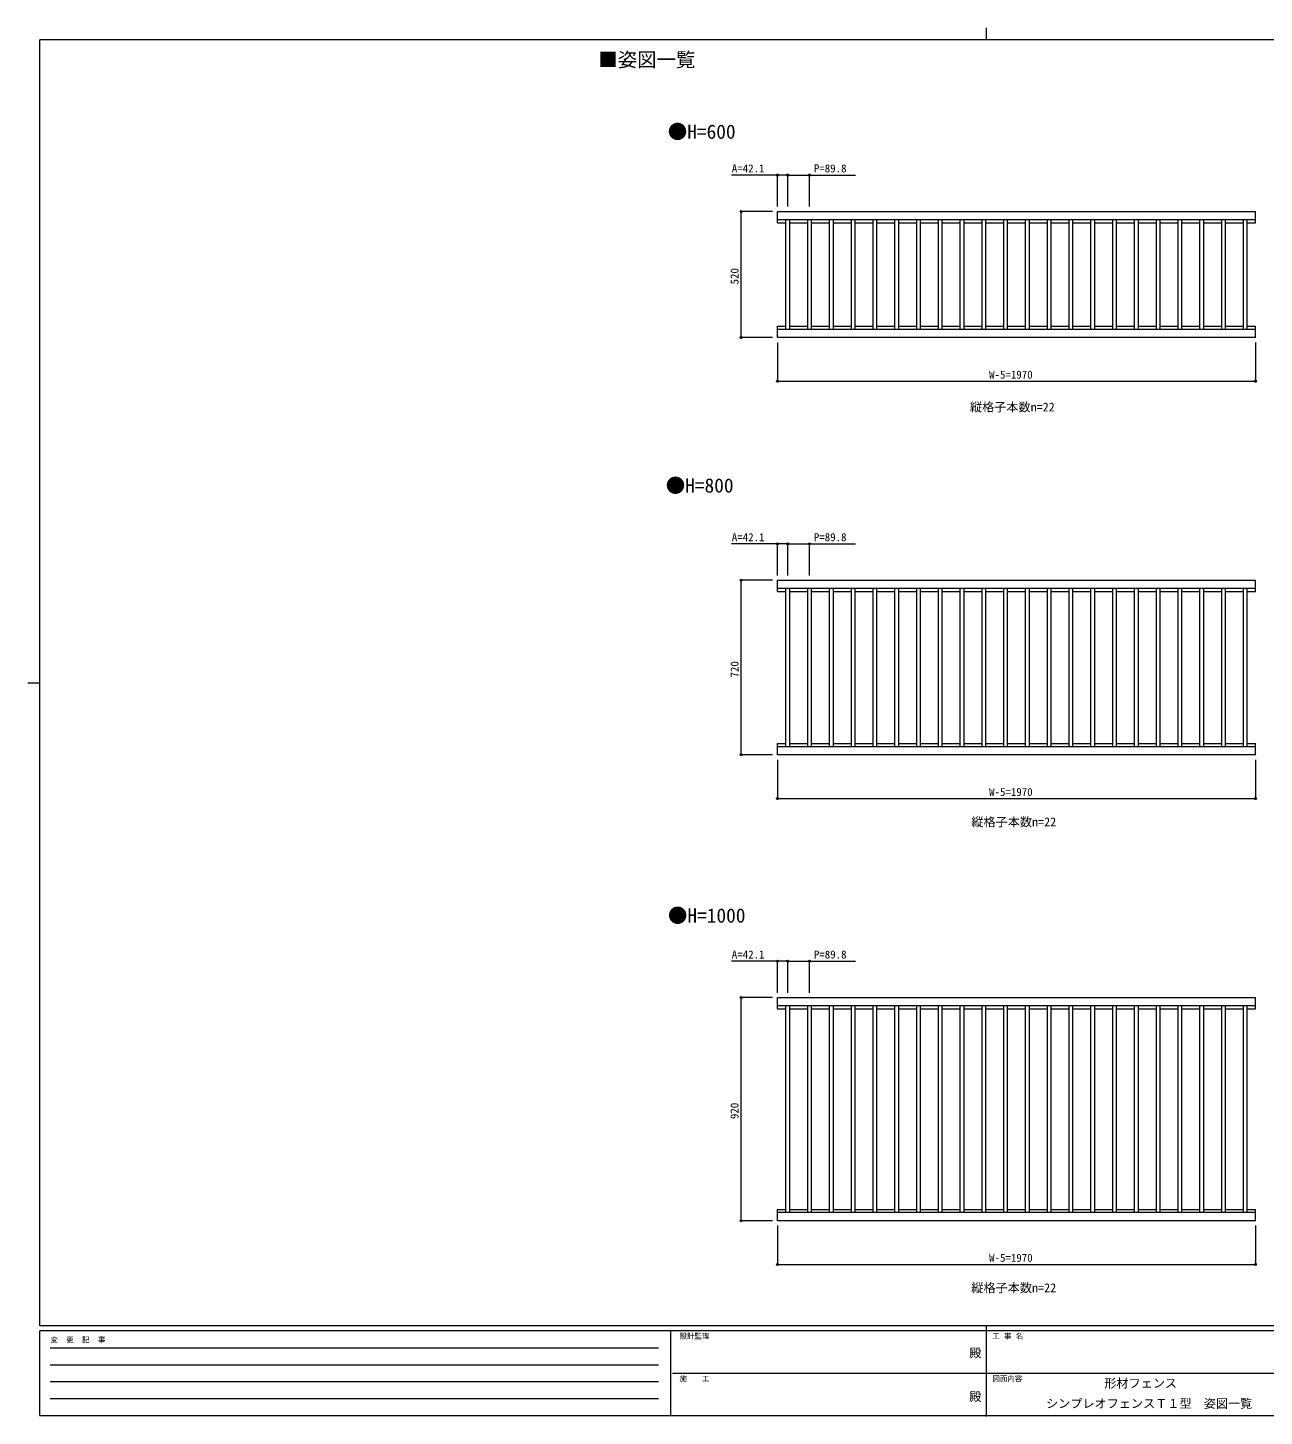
# Model space of a CAD drawing. Units: millimetres, scale not verified. Extents: x -3890 to 4140, y -2825 to 2898.
# Drawn here: x -3890 to 1207, y -2825 to 2898 of the extents above; entities that cross this region are included whole.
import ezdxf
from ezdxf.enums import TextEntityAlignment as Align

# ---------------------------------------------------------------- set-up
doc = ezdxf.new("R2010")
doc.units = ezdxf.units.MM
doc.header["$LTSCALE"] = 10
doc.header["$PDMODE"] = 32
doc.header["$PDSIZE"] = 5
for name, color, linetype, lineweight in [('0-0_0', 3, 'Continuous', 18), ('0-2_YKK_ZWAK', 4, 'Continuous', 9), ('0-3_YKK_11', 6, 'Continuous', 9)]:
    doc.layers.add(name, color=color, linetype=linetype, lineweight=lineweight)
doc.layers.add('0-1_USER1', color=7, linetype='Continuous')
doc.layers.add('0-4_YKK_12', color=3, linetype='Continuous')
doc.styles.add('ＭＳ ゴシック', font='')
doc.styles.get('ＭＳ ゴシック').set_extended_font_data('MS Gothic')

msp = doc.modelspace()

# ---------------------------------------------------------------- linework, layer by layer
at = {"layer": '0-0_0'}
for p, q in [((60.01, 2897.5), (60.01, 2847.5)), ((3960.01, 2847.5), (-3839.99, 2847.5)), ((-3839.99, -2452.5), (-3839.99, 2847.5)), ((-3889.99, 197.5), (-3839.99, 197.5)), ((3960.01, -2452.5), (-3839.99, -2452.5)), ((60.01, -2452.5), (60.01, -2822.5)), ((-1239.99, -2472.5), (-3839.99, -2472.5)), ((-3839.99, -2822.5), (-3839.99, -2472.5)), ((-1239.99, -2472.5), (-1239.99, -2822.5)), ((60.01, -2472.5), (-1239.99, -2472.5)), ((1360.01, -2472.5), (60.01, -2472.5)), ((-3797.49, -2542.5), (-1289.99, -2542.5)), ((-3797.49, -2612.5), (-1289.99, -2612.5)), ((-3797.49, -2682.5), (-1289.99, -2682.5)), ((-1232.49, -2647.5), (60.01, -2647.5)), ((60.01, -2647.5), (1360.01, -2647.5)), ((-3797.49, -2752.5), (-1289.99, -2752.5)), ((-3839.99, -2822.5), (-1239.99, -2822.5)), ((-1239.99, -2822.5), (60.01, -2822.5)), ((60.01, -2822.5), (1360.01, -2822.5))]:
    msp.add_line(p, q, dxfattribs=at)
msp.add_point((60.01, -2822.5), dxfattribs=at)
at = {"layer": '0-2_YKK_ZWAK'}
for p, q in [((-799.56, 2093.51), (-799.56, 2140.51)), ((-799.56, 2140.51), (1170.44, 2140.51)), ((1170.44, 2093.51), (1170.44, 2140.51)), ((1170.44, 2106.51), (-799.56, 2106.51)), ((-799.56, 2093.51), (-765.96, 2093.51)), ((-765.96, 2106.51), (-765.96, 1654.51)), ((-748.96, 1654.51), (-748.96, 2106.51)), ((-748.96, 2093.51), (-676.16, 2093.51)), ((-676.16, 2106.51), (-676.16, 1654.51)), ((-659.16, 1654.51), (-659.16, 2106.51)), ((-659.16, 2093.51), (-586.36, 2093.51)), ((-586.36, 2106.51), (-586.36, 1654.51)), ((-569.36, 1654.51), (-569.36, 2106.51)), ((-569.36, 2093.51), (-496.56, 2093.51)), ((-496.56, 2106.51), (-496.56, 1654.51)), ((-479.56, 1654.51), (-479.56, 2106.51)), ((-479.56, 2093.51), (-406.76, 2093.51)), ((-406.76, 2106.51), (-406.76, 1654.51)), ((-389.76, 1654.51), (-389.76, 2106.51)), ((-389.76, 2093.51), (-316.96, 2093.51)), ((-316.96, 2106.51), (-316.96, 1654.51)), ((-299.96, 1654.51), (-299.96, 2106.51)), ((-299.96, 2093.51), (-227.16, 2093.51)), ((-227.16, 2106.51), (-227.16, 1654.51)), ((-210.16, 1654.51), (-210.16, 2106.51)), ((-210.16, 2093.51), (-137.36, 2093.51)), ((-137.36, 2106.51), (-137.36, 1654.51)), ((-120.36, 1654.51), (-120.36, 2106.51)), ((-120.36, 2093.51), (-47.56, 2093.51)), ((-47.56, 2106.51), (-47.56, 1654.51)), ((-30.56, 1654.51), (-30.56, 2106.51)), ((-30.56, 2093.51), (42.24, 2093.51)), ((42.24, 2106.51), (42.24, 1654.51)), ((59.24, 1654.51), (59.24, 2106.51)), ((59.24, 2093.51), (132.04, 2093.51)), ((132.04, 2106.51), (132.04, 1654.51)), ((149.04, 1654.51), (149.04, 2106.51)), ((149.04, 2093.51), (221.84, 2093.51)), ((221.84, 2106.51), (221.84, 1654.51)), ((238.84, 1654.51), (238.84, 2106.51)), ((238.84, 2093.51), (311.64, 2093.51)), ((311.64, 2106.51), (311.64, 1654.51)), ((328.64, 1654.51), (328.64, 2106.51)), ((328.64, 2093.51), (401.44, 2093.51)), ((401.44, 2106.51), (401.44, 1654.51)), ((418.44, 1654.51), (418.44, 2106.51)), ((418.44, 2093.51), (491.24, 2093.51)), ((491.24, 2106.51), (491.24, 1654.51)), ((508.24, 1654.51), (508.24, 2106.51)), ((508.24, 2093.51), (581.04, 2093.51)), ((581.04, 2106.51), (581.04, 1654.51)), ((598.04, 1654.51), (598.04, 2106.51)), ((598.04, 2093.51), (670.84, 2093.51)), ((670.84, 2106.51), (670.84, 1654.51)), ((687.84, 1654.51), (687.84, 2106.51)), ((687.84, 2093.51), (760.64, 2093.51)), ((760.64, 2106.51), (760.64, 1654.51)), ((777.64, 1654.51), (777.64, 2106.51)), ((777.64, 2093.51), (850.44, 2093.51)), ((850.44, 2106.51), (850.44, 1654.51)), ((867.44, 1654.51), (867.44, 2106.51)), ((867.44, 2093.51), (940.24, 2093.51)), ((940.24, 2106.51), (940.24, 1654.51)), ((957.24, 1654.51), (957.24, 2106.51)), ((957.24, 2093.51), (1030.04, 2093.51)), ((1030.04, 2106.51), (1030.04, 1654.51)), ((1047.04, 1654.51), (1047.04, 2106.51)), ((1047.04, 2093.51), (1119.84, 2093.51)), ((1119.84, 2106.51), (1119.84, 1654.51)), ((1136.84, 1654.51), (1136.84, 2106.51)), ((1136.84, 2093.51), (1170.44, 2093.51)), ((-799.56, 1667.51), (-765.96, 1667.51)), ((-799.56, 1620.51), (-799.56, 1667.51)), ((-748.96, 1667.51), (-676.16, 1667.51)), ((-659.16, 1667.51), (-586.36, 1667.51)), ((-569.36, 1667.51), (-496.56, 1667.51)), ((-479.56, 1667.51), (-406.76, 1667.51)), ((-389.76, 1667.51), (-316.96, 1667.51)), ((-299.96, 1667.51), (-227.16, 1667.51)), ((-210.16, 1667.51), (-137.36, 1667.51)), ((-120.36, 1667.51), (-47.56, 1667.51)), ((-30.56, 1667.51), (42.24, 1667.51)), ((59.24, 1667.51), (132.04, 1667.51)), ((149.04, 1667.51), (221.84, 1667.51)), ((238.84, 1667.51), (311.64, 1667.51)), ((328.64, 1667.51), (401.44, 1667.51)), ((418.44, 1667.51), (491.24, 1667.51)), ((508.24, 1667.51), (581.04, 1667.51)), ((598.04, 1667.51), (670.84, 1667.51)), ((687.84, 1667.51), (760.64, 1667.51)), ((777.64, 1667.51), (850.44, 1667.51)), ((867.44, 1667.51), (940.24, 1667.51)), ((957.24, 1667.51), (1030.04, 1667.51)), ((1047.04, 1667.51), (1119.84, 1667.51)), ((1136.84, 1667.51), (1170.44, 1667.51)), ((1170.44, 1620.51), (1170.44, 1667.51)), ((1170.44, 1654.51), (-799.56, 1654.51)), ((1170.44, 1620.51), (-799.56, 1620.51)), ((-799.56, 573.51), (-799.56, 620.51)), ((-799.56, 620.51), (1170.44, 620.51)), ((1170.44, 586.51), (-799.56, 586.51)), ((-799.56, 573.51), (-765.96, 573.51)), ((-765.96, 586.51), (-765.96, -65.49)), ((-748.96, -65.49), (-748.96, 586.51)), ((-748.96, 573.51), (-676.16, 573.51)), ((-676.16, 586.51), (-676.16, -65.49)), ((-659.16, -65.49), (-659.16, 586.51)), ((-659.16, 573.51), (-586.36, 573.51)), ((-586.36, 586.51), (-586.36, -65.49)), ((-569.36, -65.49), (-569.36, 586.51)), ((-569.36, 573.51), (-496.56, 573.51)), ((-496.56, 586.51), (-496.56, -65.49)), ((-479.56, -65.49), (-479.56, 586.51)), ((-479.56, 573.51), (-406.76, 573.51)), ((-406.76, 586.51), (-406.76, -65.49)), ((-389.76, -65.49), (-389.76, 586.51)), ((-389.76, 573.51), (-316.96, 573.51)), ((-316.96, 586.51), (-316.96, -65.49)), ((-299.96, -65.49), (-299.96, 586.51)), ((-299.96, 573.51), (-227.16, 573.51)), ((-227.16, 586.51), (-227.16, -65.49)), ((-210.16, -65.49), (-210.16, 586.51)), ((-210.16, 573.51), (-137.36, 573.51)), ((-137.36, 586.51), (-137.36, -65.49)), ((-120.36, -65.49), (-120.36, 586.51)), ((-120.36, 573.51), (-47.56, 573.51)), ((-47.56, 586.51), (-47.56, -65.49)), ((-30.56, -65.49), (-30.56, 586.51)), ((-30.56, 573.51), (42.24, 573.51)), ((42.24, 586.51), (42.24, -65.49)), ((59.24, -65.49), (59.24, 586.51)), ((59.24, 573.51), (132.04, 573.51)), ((132.04, 586.51), (132.04, -65.49)), ((149.04, -65.49), (149.04, 586.51)), ((149.04, 573.51), (221.84, 573.51)), ((221.84, 586.51), (221.84, -65.49)), ((238.84, -65.49), (238.84, 586.51)), ((238.84, 573.51), (311.64, 573.51)), ((311.64, 586.51), (311.64, -65.49)), ((328.64, -65.49), (328.64, 586.51)), ((328.64, 573.51), (401.44, 573.51)), ((401.44, 586.51), (401.44, -65.49)), ((418.44, -65.49), (418.44, 586.51)), ((418.44, 573.51), (491.24, 573.51)), ((491.24, 586.51), (491.24, -65.49)), ((508.24, -65.49), (508.24, 586.51)), ((508.24, 573.51), (581.04, 573.51)), ((581.04, 586.51), (581.04, -65.49)), ((598.04, -65.49), (598.04, 586.51)), ((598.04, 573.51), (670.84, 573.51)), ((670.84, 586.51), (670.84, -65.49)), ((687.84, -65.49), (687.84, 586.51)), ((687.84, 573.51), (760.64, 573.51)), ((760.64, 586.51), (760.64, -65.49)), ((777.64, -65.49), (777.64, 586.51)), ((777.64, 573.51), (850.44, 573.51)), ((850.44, 586.51), (850.44, -65.49)), ((867.44, -65.49), (867.44, 586.51)), ((867.44, 573.51), (940.24, 573.51)), ((940.24, 586.51), (940.24, -65.49)), ((957.24, -65.49), (957.24, 586.51)), ((957.24, 573.51), (1030.04, 573.51)), ((1030.04, 586.51), (1030.04, -65.49)), ((1047.04, -65.49), (1047.04, 586.51)), ((1047.04, 573.51), (1119.84, 573.51)), ((1119.84, 586.51), (1119.84, -65.49)), ((1136.84, -65.49), (1136.84, 586.51)), ((1136.84, 573.51), (1170.44, 573.51)), ((1170.44, 573.51), (1170.44, 620.51)), ((-799.56, -52.49), (-765.96, -52.49)), ((-799.56, -99.49), (-799.56, -52.49)), ((-748.96, -52.49), (-676.16, -52.49)), ((-659.16, -52.49), (-586.36, -52.49)), ((-569.36, -52.49), (-496.56, -52.49)), ((-479.56, -52.49), (-406.76, -52.49)), ((-389.76, -52.49), (-316.96, -52.49)), ((-299.96, -52.49), (-227.16, -52.49)), ((-210.16, -52.49), (-137.36, -52.49)), ((-120.36, -52.49), (-47.56, -52.49)), ((-30.56, -52.49), (42.24, -52.49)), ((59.24, -52.49), (132.04, -52.49)), ((149.04, -52.49), (221.84, -52.49)), ((238.84, -52.49), (311.64, -52.49)), ((328.64, -52.49), (401.44, -52.49)), ((418.44, -52.49), (491.24, -52.49)), ((508.24, -52.49), (581.04, -52.49)), ((598.04, -52.49), (670.84, -52.49)), ((687.84, -52.49), (760.64, -52.49)), ((777.64, -52.49), (850.44, -52.49)), ((867.44, -52.49), (940.24, -52.49)), ((957.24, -52.49), (1030.04, -52.49)), ((1047.04, -52.49), (1119.84, -52.49)), ((1136.84, -52.49), (1170.44, -52.49)), ((1170.44, -99.49), (1170.44, -52.49)), ((1170.44, -65.49), (-799.56, -65.49)), ((1170.44, -99.49), (-799.56, -99.49)), ((-799.56, -1146.49), (-799.56, -1099.49)), ((-799.56, -1099.49), (1170.44, -1099.49)), ((1170.44, -1133.49), (-799.56, -1133.49)), ((-765.96, -1133.49), (-765.96, -1985.49)), ((-748.96, -1985.49), (-748.96, -1133.49)), ((-676.16, -1133.49), (-676.16, -1985.49)), ((-659.16, -1985.49), (-659.16, -1133.49)), ((-586.36, -1133.49), (-586.36, -1985.49)), ((-569.36, -1985.49), (-569.36, -1133.49)), ((-496.56, -1133.49), (-496.56, -1985.49)), ((-479.56, -1985.49), (-479.56, -1133.49)), ((-406.76, -1133.49), (-406.76, -1985.49)), ((-389.76, -1985.49), (-389.76, -1133.49)), ((-316.96, -1133.49), (-316.96, -1985.49)), ((-299.96, -1985.49), (-299.96, -1133.49)), ((-227.16, -1133.49), (-227.16, -1985.49)), ((-210.16, -1985.49), (-210.16, -1133.49)), ((-137.36, -1133.49), (-137.36, -1985.49)), ((-120.36, -1985.49), (-120.36, -1133.49)), ((-47.56, -1133.49), (-47.56, -1985.49)), ((-30.56, -1985.49), (-30.56, -1133.49)), ((42.24, -1133.49), (42.24, -1985.49)), ((59.24, -1985.49), (59.24, -1133.49)), ((132.04, -1133.49), (132.04, -1985.49)), ((149.04, -1985.49), (149.04, -1133.49)), ((221.84, -1133.49), (221.84, -1985.49)), ((238.84, -1985.49), (238.84, -1133.49)), ((311.64, -1133.49), (311.64, -1985.49)), ((328.64, -1985.49), (328.64, -1133.49)), ((401.44, -1133.49), (401.44, -1985.49)), ((418.44, -1985.49), (418.44, -1133.49)), ((491.24, -1133.49), (491.24, -1985.49)), ((508.24, -1985.49), (508.24, -1133.49)), ((581.04, -1133.49), (581.04, -1985.49)), ((598.04, -1985.49), (598.04, -1133.49)), ((670.84, -1133.49), (670.84, -1985.49)), ((687.84, -1985.49), (687.84, -1133.49)), ((760.64, -1133.49), (760.64, -1985.49)), ((777.64, -1985.49), (777.64, -1133.49)), ((850.44, -1133.49), (850.44, -1985.49)), ((867.44, -1985.49), (867.44, -1133.49)), ((940.24, -1133.49), (940.24, -1985.49)), ((957.24, -1985.49), (957.24, -1133.49)), ((1030.04, -1133.49), (1030.04, -1985.49)), ((1047.04, -1985.49), (1047.04, -1133.49)), ((1119.84, -1133.49), (1119.84, -1985.49)), ((1136.84, -1985.49), (1136.84, -1133.49)), ((1170.44, -1146.49), (1170.44, -1099.49)), ((-799.56, -1146.49), (-765.96, -1146.49)), ((-748.96, -1146.49), (-676.16, -1146.49)), ((-659.16, -1146.49), (-586.36, -1146.49)), ((-569.36, -1146.49), (-496.56, -1146.49)), ((-479.56, -1146.49), (-406.76, -1146.49)), ((-389.76, -1146.49), (-316.96, -1146.49)), ((-299.96, -1146.49), (-227.16, -1146.49)), ((-210.16, -1146.49), (-137.36, -1146.49)), ((-120.36, -1146.49), (-47.56, -1146.49)), ((-30.56, -1146.49), (42.24, -1146.49)), ((59.24, -1146.49), (132.04, -1146.49)), ((149.04, -1146.49), (221.84, -1146.49)), ((238.84, -1146.49), (311.64, -1146.49)), ((328.64, -1146.49), (401.44, -1146.49)), ((418.44, -1146.49), (491.24, -1146.49)), ((508.24, -1146.49), (581.04, -1146.49)), ((598.04, -1146.49), (670.84, -1146.49)), ((687.84, -1146.49), (760.64, -1146.49)), ((777.64, -1146.49), (850.44, -1146.49)), ((867.44, -1146.49), (940.24, -1146.49)), ((957.24, -1146.49), (1030.04, -1146.49)), ((1047.04, -1146.49), (1119.84, -1146.49)), ((1136.84, -1146.49), (1170.44, -1146.49)), ((-799.56, -1972.49), (-765.96, -1972.49)), ((-799.56, -2019.49), (-799.56, -1972.49)), ((1170.44, -1985.49), (-799.56, -1985.49)), ((-748.96, -1972.49), (-676.16, -1972.49)), ((-659.16, -1972.49), (-586.36, -1972.49)), ((-569.36, -1972.49), (-496.56, -1972.49)), ((-479.56, -1972.49), (-406.76, -1972.49)), ((-389.76, -1972.49), (-316.96, -1972.49)), ((-299.96, -1972.49), (-227.16, -1972.49)), ((-210.16, -1972.49), (-137.36, -1972.49)), ((-120.36, -1972.49), (-47.56, -1972.49)), ((-30.56, -1972.49), (42.24, -1972.49)), ((59.24, -1972.49), (132.04, -1972.49)), ((149.04, -1972.49), (221.84, -1972.49)), ((238.84, -1972.49), (311.64, -1972.49)), ((328.64, -1972.49), (401.44, -1972.49)), ((418.44, -1972.49), (491.24, -1972.49)), ((508.24, -1972.49), (581.04, -1972.49)), ((598.04, -1972.49), (670.84, -1972.49)), ((687.84, -1972.49), (760.64, -1972.49)), ((777.64, -1972.49), (850.44, -1972.49)), ((867.44, -1972.49), (940.24, -1972.49)), ((957.24, -1972.49), (1030.04, -1972.49)), ((1047.04, -1972.49), (1119.84, -1972.49)), ((1136.84, -1972.49), (1170.44, -1972.49)), ((1170.44, -2019.49), (1170.44, -1972.49)), ((1170.44, -2019.49), (-799.56, -2019.49))]:
    msp.add_line(p, q, dxfattribs=at)
at = {"layer": '0-3_YKK_11'}
for p, q in [((-799.56, 2160.51), (-799.56, 2291.51)), ((-757.46, 2160.51), (-757.46, 2291.51)), ((-757.46, 2160.51), (-757.46, 2291.51)), ((-667.66, 2160.51), (-667.66, 2291.51)), ((-819.56, 2140.51), (-950.56, 2140.51)), ((-949.56, 1620.51), (-949.56, 2140.51)), ((-819.56, 1620.51), (-950.56, 1620.51)), ((-799.56, 1600.51), (-799.56, 1439.51)), ((1170.44, 1600.51), (1170.44, 1439.51)), ((-799.56, 1440.51), (1170.44, 1440.51)), ((-799.56, 640.51), (-799.56, 771.51)), ((-757.46, 640.51), (-757.46, 771.51)), ((-757.46, 640.51), (-757.46, 771.51)), ((-667.66, 640.51), (-667.66, 771.51)), ((-819.56, 620.51), (-950.56, 620.51)), ((-949.56, -99.49), (-949.56, 620.51)), ((-819.56, -99.49), (-950.56, -99.49)), ((-799.56, -119.49), (-799.56, -280.49)), ((1170.44, -119.49), (1170.44, -280.49)), ((-799.56, -279.49), (1170.44, -279.49)), ((-799.56, -1079.49), (-799.56, -948.49)), ((-757.46, -1079.49), (-757.46, -948.49)), ((-757.46, -1079.49), (-757.46, -948.49)), ((-667.66, -1079.49), (-667.66, -948.49)), ((-819.56, -1099.49), (-950.56, -1099.49)), ((-949.56, -2019.49), (-949.56, -1099.49)), ((-819.56, -2019.49), (-950.56, -2019.49)), ((-799.56, -2039.49), (-799.56, -2200.49)), ((1170.44, -2039.49), (1170.44, -2200.49)), ((-799.56, -2199.49), (1170.44, -2199.49))]:
    msp.add_line(p, q, dxfattribs=at)
for points in [[(-757.46, 2290.51), (-799.56, 2290.51), (-988.96, 2290.51)], [(-757.46, 2290.51), (-667.66, 2290.51), (-478.26, 2290.51)], [(-757.46, 770.51), (-799.56, 770.51), (-988.96, 770.51)], [(-757.46, 770.51), (-667.66, 770.51), (-478.26, 770.51)], [(-757.46, -949.49), (-799.56, -949.49), (-988.96, -949.49)], [(-757.46, -949.49), (-667.66, -949.49), (-478.26, -949.49)]]:
    msp.add_lwpolyline(points, dxfattribs=at)
for centre in [(-799.56, 2290.51), (-757.46, 2290.51), (-757.46, 2290.51), (-667.66, 2290.51), (-949.56, 2140.51), (-949.56, 1620.51), (-799.56, 1440.51), (1170.44, 1440.51), (-799.56, 770.51), (-757.46, 770.51), (-757.46, 770.51), (-667.66, 770.51), (-949.56, 620.51), (-949.56, -99.49), (-799.56, -279.49), (1170.44, -279.49), (-799.56, -949.49), (-757.46, -949.49), (-757.46, -949.49), (-667.66, -949.49), (-949.56, -1099.49), (-949.56, -2019.49), (-799.56, -2199.49), (1170.44, -2199.49)]:
    msp.add_circle(centre, 4.25, dxfattribs=at)

# ---------------------------------------------------------------- texts
at = {"layer": '0-0_0', "style": 'ＭＳ ゴシック'}
for s, height, p in [('変  更  記  事', 21.99, (-3796.32, -2527.5)), ('設計監理', 21.99, (-1203.32, -2512.5)), ('工 事 名', 21.99, (86.26, -2512.5)), ('殿', 36.66, (-9.21, -2593.25)), ('施\u3000\u3000工', 21.99, (-1203.32, -2687.5)), ('図面内容', 21.99, (86.26, -2687.5)), ('殿', 36.66, (-9.21, -2773.25))]:
    msp.add_text(s, height=height, dxfattribs=at).set_placement(p, align=Align.BOTTOM_LEFT)
at = {"layer": '0-1_USER1', "style": 'ＭＳ ゴシック'}
for s, p in [('形材フェンス\u3000', (547.34, -2718.33)), ('シンプレオフェンスＴ１型\u3000姿図一覧', (307.34, -2801.67))]:
    msp.add_text(s, height=36.66, dxfattribs=at).set_placement(p, align=Align.BOTTOM_LEFT)
at = {"layer": '0-3_YKK_11', "style": 'ＭＳ ゴシック'}
for s, p in [('A=42.1', (-987.96, 2291.51)), ('P=89.8', (-649.66, 2291.51)), ('W-5=1970', (72.64, 1441.51)), ('A=42.1', (-987.96, 771.51)), ('P=89.8', (-649.66, 771.51)), ('W-5=1970', (72.64, -278.49)), ('A=42.1', (-987.96, -948.49)), ('P=89.8', (-649.66, -948.49)), ('W-5=1970', (72.64, -2198.49))]:
    msp.add_text(s, height=32.99, dxfattribs=at).set_placement(p, align=Align.BOTTOM_LEFT)
for s, p in [('520', (-950.36, 1839.71)), ('720', (-950.36, 219.71)), ('920', (-950.36, -1600.29))]:
    msp.add_text(s, height=32.99, rotation=90, dxfattribs=at).set_placement(p, align=Align.BOTTOM_LEFT)
at = {"layer": '0-4_YKK_12', "style": 'ＭＳ ゴシック'}
for s, height, p in [('■姿図一覧', 58.65, (-1538.06, 2719.15)), ('●H=600', 58.65, (-1251.69, 2422.34)), ('縦格子本数n=22', 36.66, (-6.37, 1305.11)), ('●H=800', 58.65, (-1260.07, 964.11)), ('縦格子本数n=22', 36.66, (-0.6, -404.89)), ('●H=1000', 58.65, (-1251.01, -808.27)), ('縦格子本数n=22', 36.66, (-0.6, -2324.89))]:
    msp.add_text(s, height=height, dxfattribs=at).set_placement(p, align=Align.BOTTOM_LEFT)

doc.saveas('drawing.dxf')
